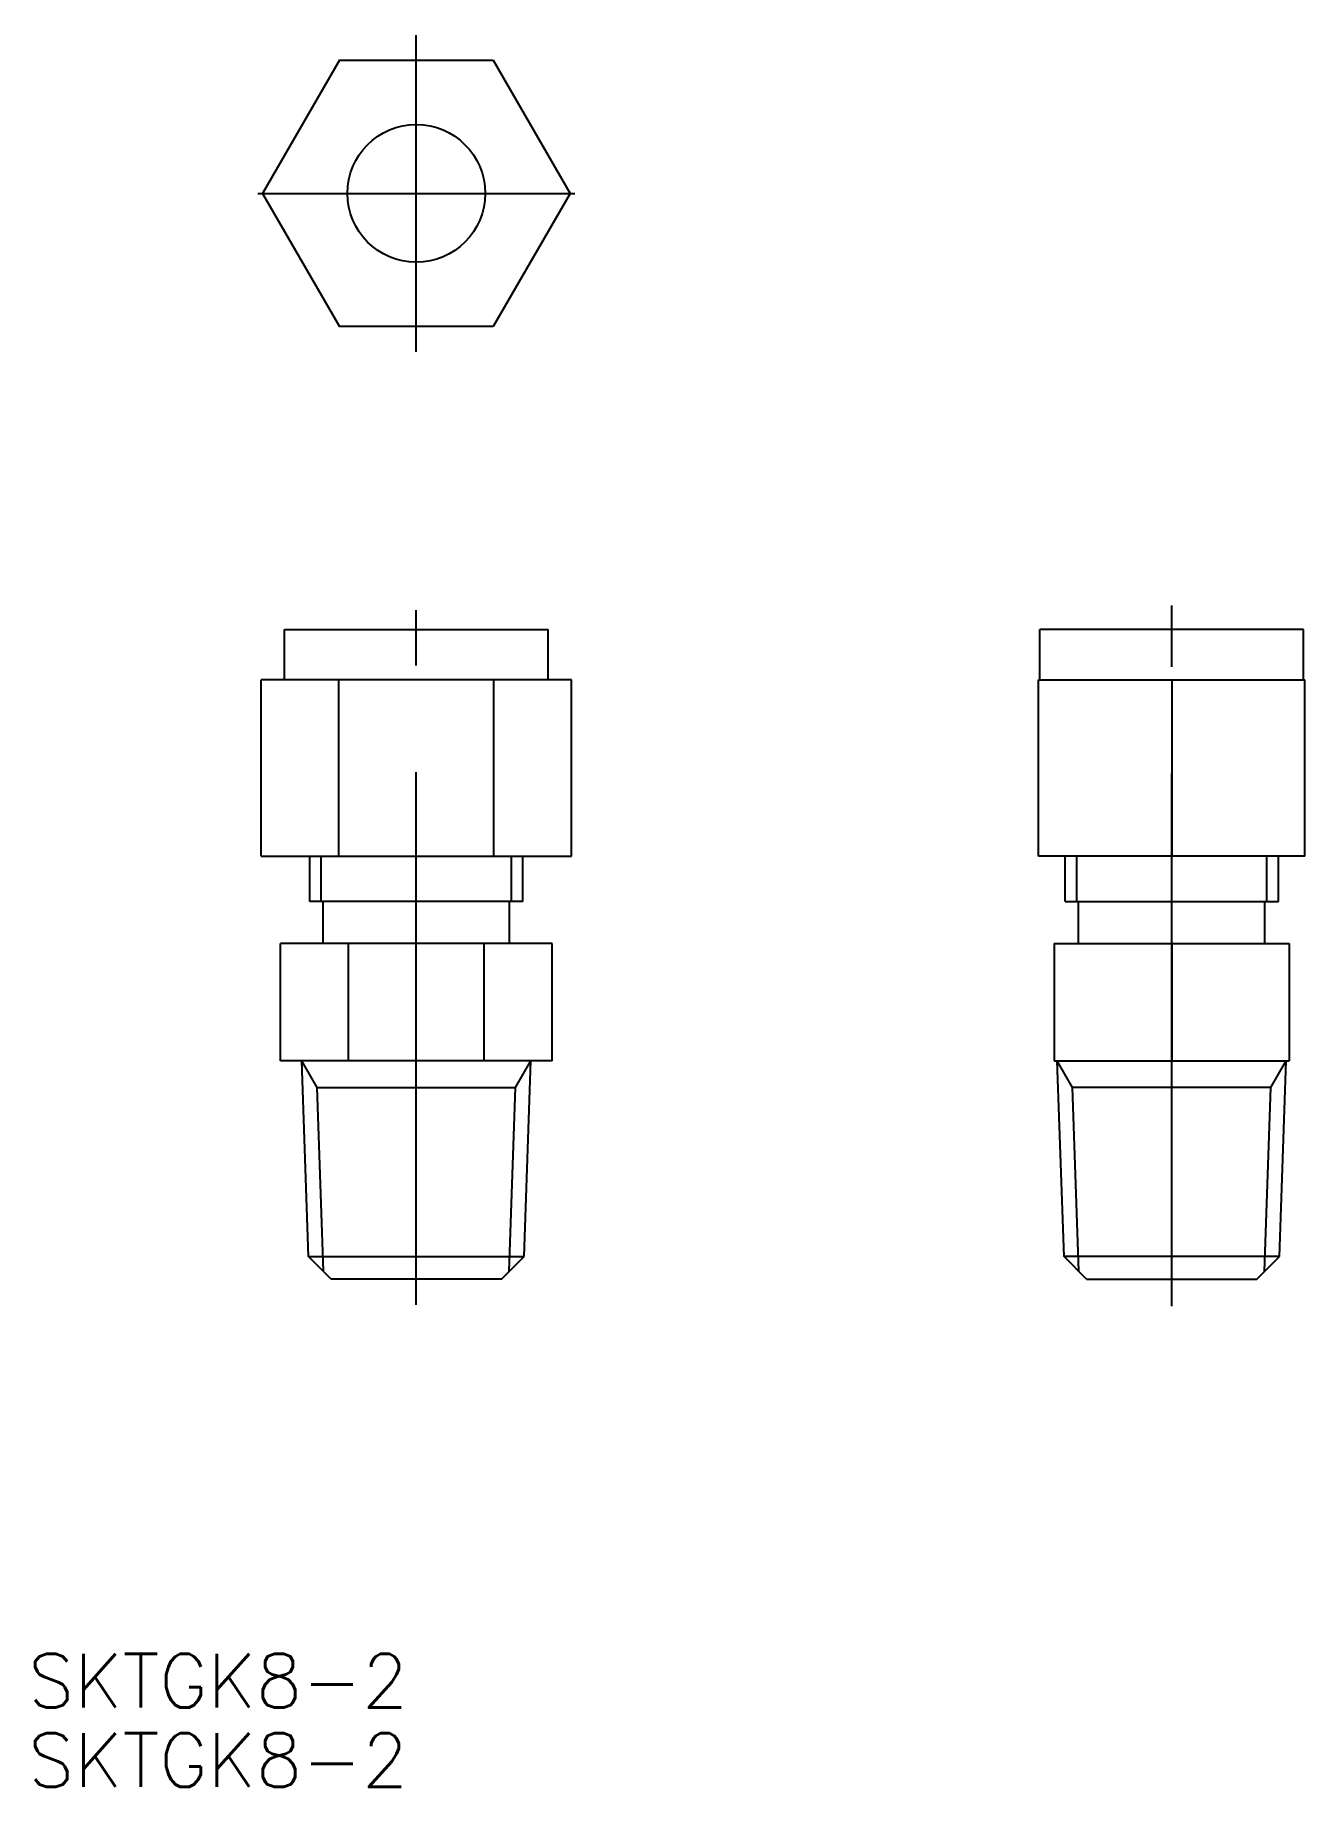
# Model space of a CAD drawing. Extents: x -23 to 53, y -36 to 68.
import ezdxf

# ---------------------------------------------------------------- set-up
doc = ezdxf.new("R2010")
doc.units = 0
doc.linetypes.add('CENTER', pattern=[50.8, 31.75, -6.35, 6.35, -6.35])
doc.layers.get('0').update_dxf_attribs({"linetype": 'CONTINUOUS'})
doc.layers.add('CENTER', color=1, linetype='CENTER')
doc.styles.get("Standard").update_dxf_attribs({"font": 'txt.shx', "bigfont": '@extfont2.shx'})

msp = doc.modelspace()

# ---------------------------------------------------------------- linework, layer by layer
at = {"color": 7, "linetype": 'CONTINUOUS'}
for p, q in [((-4.581274, 66.624791), (-9.162549, 58.689791)), ((-4.581274, 66.624791), (4.581274, 66.624791)), ((4.581274, 66.624791), (9.162549, 58.689791)), ((-9.162549, 58.689791), (-4.581274, 50.754791)), ((9.162549, 58.689791), (4.581274, 50.754791)), ((4.581274, 50.754791), (-4.581274, 50.754791)), ((-7.849998, 29.68979), (-7.849998, 32.689791)), ((-7.849998, 32.689791), (7.85, 32.689791)), ((7.85, 29.68979), (7.85, 32.689791)), ((37.15, 29.689792), (37.15, 32.689791)), ((52.849998, 32.689791), (37.15, 32.689791)), ((52.849998, 29.689791), (52.849998, 32.689791)), ((9.237604, 29.68979), (-9.237604, 29.68979)), ((-9.237604, 19.18979), (-9.237604, 29.68979)), ((-4.618802, 19.18979), (-4.618802, 29.68979)), ((4.618802, 19.18979), (4.618802, 29.68979)), ((9.237604, 19.18979), (9.237604, 29.68979)), ((37.065, 19.189791), (37.065, 29.689791)), ((37.065, 29.689791), (52.935, 29.689791)), ((45, 29.689791), (45, 19.189791)), ((52.935, 19.189791), (52.935, 29.689791)), ((-9.237604, 19.18979), (9.237604, 19.18979)), ((-6.35, 16.490001), (-6.35, 19.18979)), ((6.35, 16.490001), (6.35, 19.18979)), ((52.935, 19.189791), (37.065, 19.189791)), ((38.65, 16.490001), (38.65, 19.18979)), ((51.35, 16.490001), (51.35, 19.18979)), ((6.35, 16.490001), (-6.35, 16.490001)), ((-5.549999, 13.990001), (-5.549999, 16.490001)), ((5.55, 13.990001), (5.55, 16.490001)), ((38.65, 16.490001), (51.35, 16.490001)), ((39.45, 13.990001), (39.45, 16.490001)), ((50.549999, 13.990001), (50.549999, 16.490001)), ((-8.082905, 6.990001), (-8.082905, 13.990001)), ((8.082904, 13.990001), (-8.082905, 13.990001)), ((-4.041452, 6.990001), (-4.041452, 13.990001)), ((4.041452, 6.990001), (4.041452, 13.990001)), ((8.082904, 6.990001), (8.082904, 13.990001)), ((38, 13.990001), (52, 13.990001)), ((38, 13.990001), (38, 6.990001)), ((45, 13.990001), (45, 6.990001)), ((52, 13.990001), (52, 6.990001)), ((8.082904, 6.990001), (-8.082905, 6.990001)), ((-5.911488, 5.411915), (-6.822596, 6.990001)), ((-6.415665, -4.662959), (-6.822595, 6.990001)), ((5.911488, 5.411916), (6.822596, 6.990001)), ((6.415666, -4.662959), (6.822596, 6.990001)), ((38, 6.990001), (52.000001, 6.990001)), ((38.584334, -4.662959), (38.177404, 6.990001)), ((39.088512, 5.411916), (38.177404, 6.990001)), ((50.911488, 5.411915), (51.822596, 6.990001)), ((51.415665, -4.662959), (51.822595, 6.990001)), ((-5.068626, -6.009999), (-6.415666, -4.662959)), ((5.068627, -6.009999), (6.415666, -4.66296)), ((39.931373, -6.009999), (38.584334, -4.66296)), ((50.068626, -6.009999), (51.415666, -4.662959)), ((5.068626, -6.01), (-5.068626, -6.01)), ((39.931374, -6.01), (50.068626, -6.01))]:
    msp.add_line(p, q, dxfattribs=at)
at = {"color": 3, "linetype": 'CONTINUOUS'}
for p, q in [((-5.663, 16.490001), (-5.663, 19.18979)), ((5.663, 16.490001), (5.663, 19.18979)), ((39.337, 16.490001), (39.337, 19.18979)), ((50.663, 16.490001), (50.663, 19.18979)), ((-5.528691, -5.549933), (-5.911488, 5.411916)), ((-5.911488, 5.411916), (5.911488, 5.411916)), ((5.528692, -5.549933), (5.911488, 5.411916)), ((39.471308, -5.549933), (39.088512, 5.411916)), ((50.911488, 5.411916), (39.088512, 5.411916)), ((50.528691, -5.549933), (50.911488, 5.411916)), ((-6.415665, -4.66296), (6.415666, -4.66296)), ((51.415665, -4.66296), (38.584334, -4.66296))]:
    msp.add_line(p, q, dxfattribs=at)
at = {"color": 7, "linetype": 'CONTINUOUS'}
msp.add_circle((0, 58.689791), 4.099998, dxfattribs=at)
at = {"layer": 'CENTER', "color": 1, "linetype": 'CENTER'}
for p, q in [((0, 49.254791), (0, 68.124791)), ((-9.435, 58.689791), (9.435, 58.689791)), ((0, -7.552), (0, 33.849692)), ((45, -7.636124), (45, 34.133517))]:
    msp.add_line(p, q, dxfattribs=at)

# ---------------------------------------------------------------- texts
at = {"color": 7, "linetype": 'CONTINUOUS'}
for p in [(-23.124332, -31.554376), (-23.124332, -36.280527)]:
    msp.add_text('SKTGK8-2', height=3.2, dxfattribs=at).set_placement(p)

doc.saveas('drawing.dxf')
